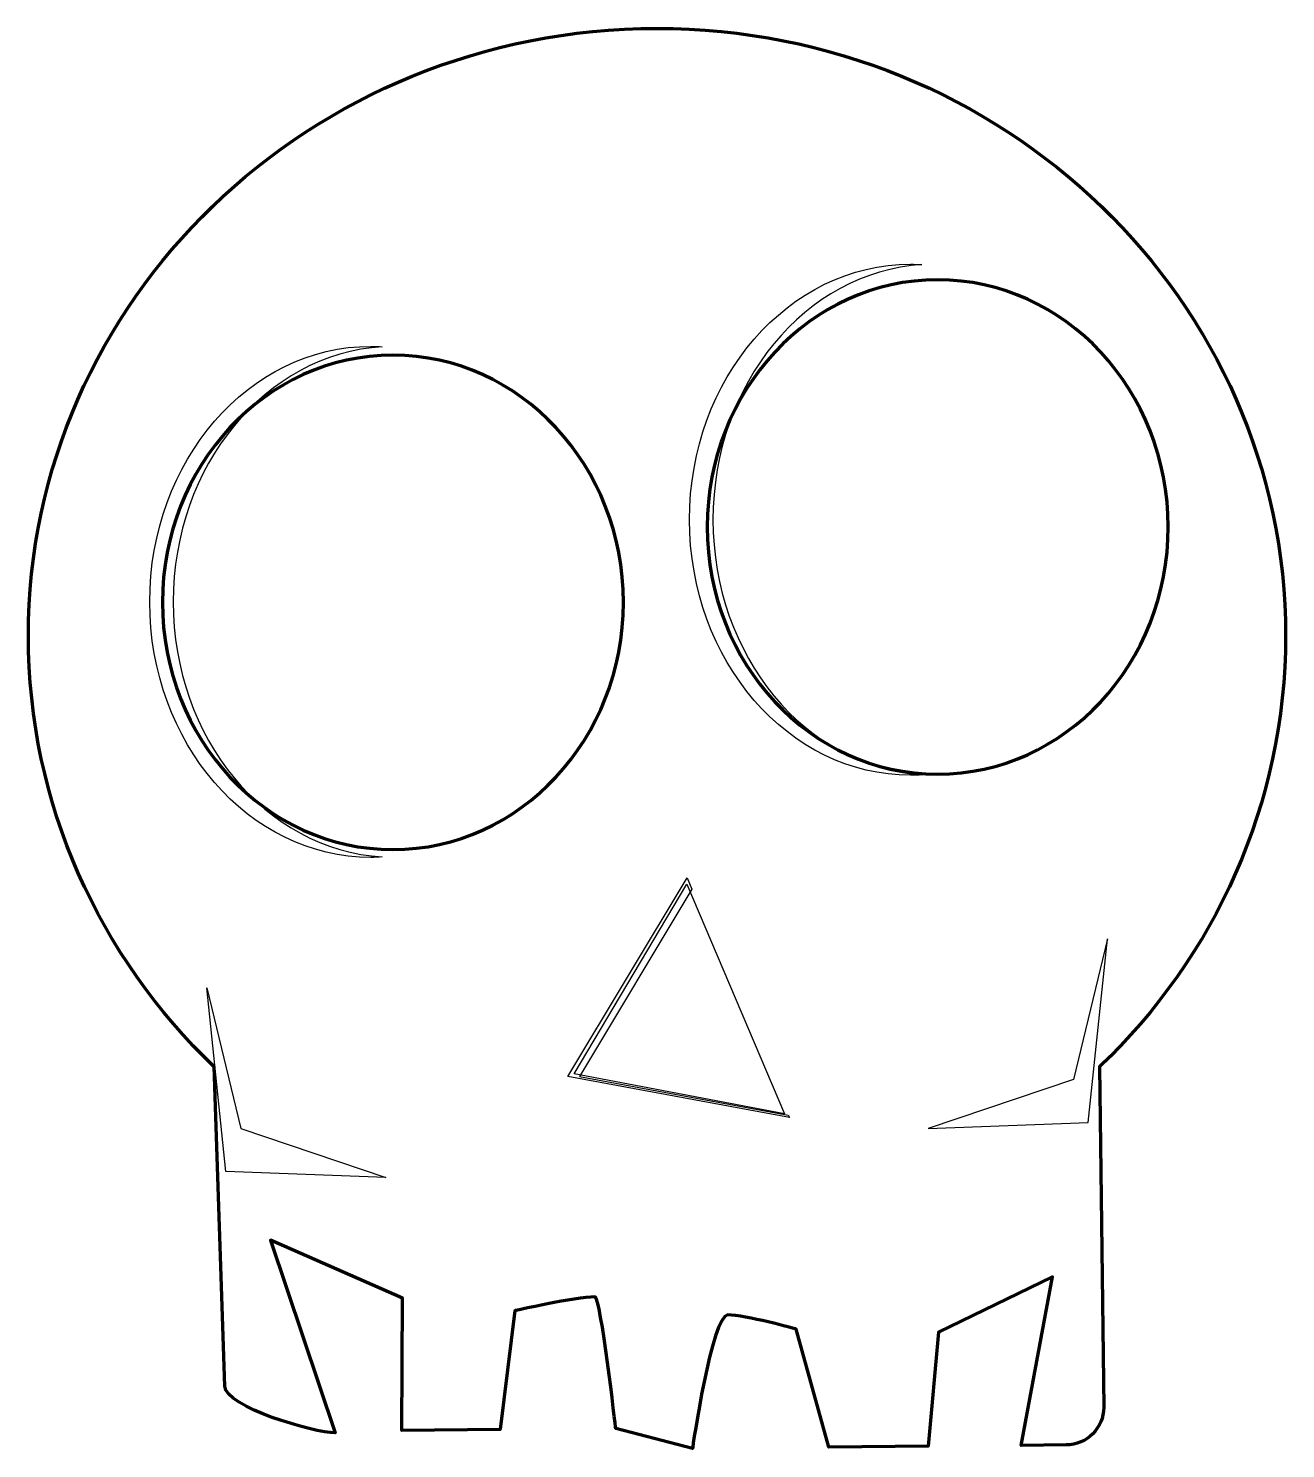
# Model space of a CAD drawing. Header units: centimetres. Extents: x -2.83 to 2.83, y -3.2 to 3.2.
import ezdxf

# ---------------------------------------------------------------- set-up
doc = ezdxf.new("R2010")
doc.units = ezdxf.units.CM
doc.header["$MEASUREMENT"] = 0
doc.layers.add('Layer 1', color=7, linetype='Continuous')

msp = doc.modelspace()

# ---------------------------------------------------------------- linework, layer by layer
at = {"layer": 'Layer 1', "color": 7, "lineweight": 106}
msp.add_open_spline([(-0.00041, 3.20314), (-1.56523, 3.20314), (-2.83476, 1.97571), (-2.83476, 0.46305), (-2.83476, 0.46305), (-2.83476, -0.29719), (-2.51415, -0.98505), (-1.99636, -1.48164), (-1.99636, -1.48164), (-1.99636, -1.48164), (-1.94912, -2.92185), (-1.94912, -2.92185), (-1.94912, -2.92185), (-1.94912, -3.01595), (-1.54549, -3.13226), (-1.45139, -3.13227), (-1.45139, -3.13227), (-1.45139, -3.13227), (-1.74284, -2.26364), (-1.74284, -2.26364), (-1.74284, -2.26364), (-1.74284, -2.26364), (-1.14816, -2.52423), (-1.14816, -2.52423), (-1.14816, -2.52423), (-1.14816, -2.52423), (-1.15101, -3.12173), (-1.15101, -3.12173), (-1.15101, -3.12173), (-1.15101, -3.12173), (-0.70721, -3.11739), (-0.70721, -3.11739), (-0.70721, -3.11739), (-0.70721, -3.11739), (-0.64048, -2.58149), (-0.64048, -2.58149), (-0.64048, -2.58149), (-0.64048, -2.58149), (-0.36788, -2.51934), (-0.27969, -2.51848), (-0.27969, -2.51848), (-0.25361, -2.51822), (-0.18609, -3.1123), (-0.18609, -3.1123), (-0.18609, -3.1123), (-0.18609, -3.1123), (0.1599, -3.20314), (0.1599, -3.20314), (0.1599, -3.20314), (0.1599, -3.20314), (0.24592, -2.60107), (0.32005, -2.60035), (0.32005, -2.60035), (0.39418, -2.59962), (0.62738, -2.66377), (0.62738, -2.66377), (0.62738, -2.66377), (0.62738, -2.66377), (0.77443, -3.19713), (0.77443, -3.19713), (0.77443, -3.19713), (0.77443, -3.19713), (1.22226, -3.19275), (1.22226, -3.19275), (1.22226, -3.19275), (1.22226, -3.19275), (1.2689, -2.67754), (1.2689, -2.67754), (1.2689, -2.67754), (1.2689, -2.67754), (1.78336, -2.42771), (1.78336, -2.42771), (1.78336, -2.42771), (1.78336, -2.42771), (1.64291, -3.18864), (1.64291, -3.18864), (1.64291, -3.18864), (1.64291, -3.18864), (1.84494, -3.18667), (1.84494, -3.18667), (1.84494, -3.18667), (1.93904, -3.18667), (2.01444, -3.11044), (2.01444, -3.01634), (2.01444, -3.01634), (2.01444, -3.01634), (1.99554, -1.48164), (1.99554, -1.48164), (1.99554, -1.48164), (2.51332, -0.98505), (2.83476, -0.29719), (2.83476, 0.46305), (2.83476, 0.46305), (2.83476, 1.97571), (1.56441, 3.20314), (-0.00041, 3.20314)], degree=3, knots=[0, 0, 0, 0, 0.04, 0.04, 0.04, 0.04, 0.08, 0.08, 0.08, 0.08, 0.12, 0.12, 0.12, 0.12, 0.16, 0.16, 0.16, 0.16, 0.2, 0.2, 0.2, 0.2, 0.24, 0.24, 0.24, 0.24, 0.28, 0.28, 0.28, 0.28, 0.32, 0.32, 0.32, 0.32, 0.36, 0.36, 0.36, 0.36, 0.4, 0.4, 0.4, 0.4, 0.44, 0.44, 0.44, 0.44, 0.48, 0.48, 0.48, 0.48, 0.52, 0.52, 0.52, 0.52, 0.56, 0.56, 0.56, 0.56, 0.6, 0.6, 0.6, 0.6, 0.64, 0.64, 0.64, 0.64, 0.68, 0.68, 0.68, 0.68, 0.72, 0.72, 0.72, 0.72, 0.76, 0.76, 0.76, 0.76, 0.8, 0.8, 0.8, 0.8, 0.84, 0.84, 0.84, 0.84, 0.88, 0.88, 0.88, 0.88, 0.92, 0.92, 0.92, 0.92, 1, 1, 1, 1], dxfattribs=at)
at = {"layer": 'Layer 1', "color": 253}
for points in [[(1.14379, 2.13937), (0.59323, 2.13937), (0.14664, 1.62302), (0.14664, 0.98678), (0.14664, 0.98678), (0.14664, 0.35054), (0.59323, -0.16581), (1.14379, -0.16581), (1.14379, -0.16581), (1.161, -0.16581), (1.17806, -0.16503), (1.19505, -0.16403), (1.19505, -0.16403), (0.66987, -0.13122), (0.25248, 0.37172), (0.25248, 0.98678), (0.25248, 0.98678), (0.25248, 1.60184), (0.66987, 2.10478), (1.19505, 2.13759), (1.19505, 2.13759), (1.17806, 2.13858), (1.161, 2.13937), (1.14379, 2.13937)], [(-1.29038, 1.76895), (-1.84093, 1.76895), (-2.28752, 1.2526), (-2.28752, 0.61636), (-2.28752, 0.61636), (-2.28752, -0.01988), (-1.84093, -0.53623), (-1.29038, -0.53623), (-1.29038, -0.53623), (-1.27317, -0.53623), (-1.2561, -0.53544), (-1.23911, -0.53445), (-1.23911, -0.53445), (-1.7643, -0.50164), (-2.18169, 0.0013), (-2.18169, 0.61636), (-2.18169, 0.61636), (-2.18169, 1.23142), (-1.7643, 1.73437), (-1.23911, 1.76717), (-1.23911, 1.76717), (-1.2561, 1.76817), (-1.27317, 1.76895), (-1.29038, 1.76895)], [(0.13589, -0.62895), (0.13589, -0.62895), (-0.40166, -1.52401), (-0.40166, -1.52401), (-0.40166, -1.52401), (-0.40166, -1.52401), (0.59691, -1.70981), (0.59691, -1.70981), (0.59691, -1.70981), (0.59691, -1.70981), (0.59207, -1.69933), (0.59207, -1.69933), (0.59207, -1.69933), (0.59207, -1.69933), (-0.35006, -1.52401), (-0.35006, -1.52401), (-0.35006, -1.52401), (-0.35006, -1.52401), (0.15766, -0.67974), (0.15766, -0.67974), (0.15766, -0.67974), (0.15766, -0.67974), (0.13589, -0.62895), (0.13589, -0.62895)]]:
    msp.add_open_spline(points, degree=3, knots=[0, 0, 0, 0, 0.1428571, 0.1428571, 0.1428571, 0.1428571, 0.2857143, 0.2857143, 0.2857143, 0.2857143, 0.4285714, 0.4285714, 0.4285714, 0.4285714, 0.5714286, 0.5714286, 0.5714286, 0.5714286, 0.7142857, 0.7142857, 0.7142857, 0.7142857, 1, 1, 1, 1], dxfattribs=at)
at = {"layer": 'Layer 1', "lineweight": 106}
for points in [[(2.30548, 0.95428), (2.30547, 0.33858), (1.84, -0.16073), (1.26604, -0.16073), (1.26604, -0.16073), (0.69208, -0.16073), (0.22661, 0.33858), (0.22661, 0.95429), (0.22661, 0.95429), (0.22661, 1.57), (0.69208, 2.06932), (1.26604, 2.06932), (1.26604, 2.06932), (1.84, 2.06932), (2.30547, 1.57), (2.30547, 0.95429), (2.30547, 0.95429), (2.30547, 0.95429), (2.30548, 0.95428), (2.30548, 0.95428)], [(-0.15137, 0.6141), (-0.15136, -0.00159), (-0.61683, -0.50091), (-1.19079, -0.50091), (-1.19079, -0.50091), (-1.76475, -0.50091), (-2.23022, -0.00159), (-2.23022, 0.61411), (-2.23022, 0.61411), (-2.23022, 1.22982), (-1.76475, 1.72914), (-1.19079, 1.72914), (-1.19079, 1.72914), (-0.61683, 1.72914), (-0.15136, 1.22982), (-0.15136, 0.61411), (-0.15136, 0.61411), (-0.15136, 0.61411), (-0.15137, 0.6141), (-0.15137, 0.6141)]]:
    msp.add_open_spline(points, degree=3, knots=[0, 0, 0, 0, 0.1666667, 0.1666667, 0.1666667, 0.1666667, 0.3333333, 0.3333333, 0.3333333, 0.3333333, 0.5, 0.5, 0.5, 0.5, 0.6666667, 0.6666667, 0.6666667, 0.6666667, 1, 1, 1, 1], dxfattribs=at)
at = {"layer": 'Layer 1', "lineweight": 25}
for points, knots in [([(0.13426, -0.65694), (0.13426, -0.65694), (-0.37356, -1.51221), (-0.37356, -1.51221), (-0.37356, -1.51221), (-0.37356, -1.51221), (0.57525, -1.69261), (0.57525, -1.69261), (0.57525, -1.69261), (0.57525, -1.69261), (0.13426, -0.65694), (0.13426, -0.65694)], [0, 0, 0, 0, 0.25, 0.25, 0.25, 0.25, 0.5, 0.5, 0.5, 0.5, 1, 1, 1, 1]), ([(2.03187, -0.90417), (2.03187, -0.90417), (1.94501, -1.7327), (1.94501, -1.7327), (1.94501, -1.7327), (1.94501, -1.7327), (1.22338, -1.75943), (1.22338, -1.75943), (1.22338, -1.75943), (1.22338, -1.75943), (1.87819, -1.53893), (1.87819, -1.53893), (1.87819, -1.53893), (1.87819, -1.53893), (2.03187, -0.90417), (2.03187, -0.90417)], [0, 0, 0, 0, 0.2, 0.2, 0.2, 0.2, 0.4, 0.4, 0.4, 0.4, 0.6, 0.6, 0.6, 0.6, 1, 1, 1, 1]), ([(-2.03063, -1.12467), (-2.03063, -1.12467), (-1.94376, -1.9532), (-1.94376, -1.9532), (-1.94376, -1.9532), (-1.94376, -1.9532), (-1.22214, -1.97993), (-1.22214, -1.97993), (-1.22214, -1.97993), (-1.22214, -1.97993), (-1.87695, -1.75943), (-1.87695, -1.75943), (-1.87695, -1.75943), (-1.87695, -1.75943), (-2.03063, -1.12467), (-2.03063, -1.12467)], [0, 0, 0, 0, 0.2, 0.2, 0.2, 0.2, 0.4, 0.4, 0.4, 0.4, 0.6, 0.6, 0.6, 0.6, 1, 1, 1, 1])]:
    msp.add_open_spline(points, degree=3, knots=knots, dxfattribs=at)

doc.saveas('drawing.dxf')
